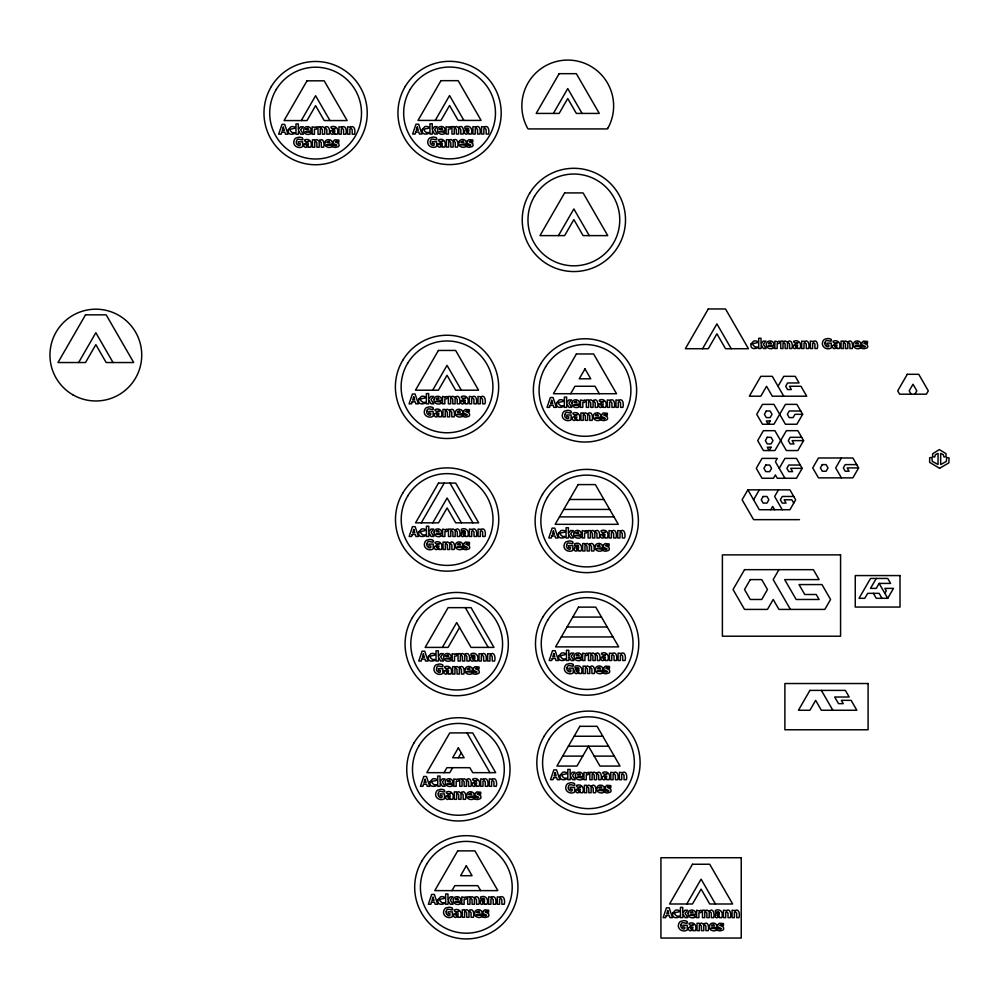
<?xml version="1.0" encoding="UTF-8"?>
<svg xmlns="http://www.w3.org/2000/svg" width="999" height="999" viewBox="0 0 999 999"><rect width="100%" height="100%" fill="white"/><g stroke="black" fill="none" stroke-linecap="round" stroke-linejoin="round"><path stroke-width="1.5" d="M78.634 362.537L95.842 332.717L113.049 362.537M301.261 120.567L315.597 95.717L329.945 120.567M435.227 120.417L449.562 95.567L463.911 120.417M553.396 113.424L567.744 88.574L582.08 113.424M432.679 390.197L447.028 365.359L461.363 390.197M558.453 235.614L573.863 208.941L589.273 235.614M421.291 522.839L444.23 483.091M432.767 522.839L447.102 498.002L461.451 522.839M570.654 393.718L574.962 386.263L595.029 386.263L599.338 393.718M442.357 647.402L456.693 622.564L471.041 647.402L493.981 647.402L471.041 607.654L448.089 607.654L425.149 647.402L448.089 647.402L459.565 627.534M444.031 772.664L446.903 767.694L469.842 767.694L472.714 772.664L495.666 772.664L472.714 732.916L449.762 732.916L426.823 772.664L449.762 772.664L452.634 767.694M458.366 757.754L461.238 752.784M702.559 348.713L716.907 323.876L731.243 348.713M451.973 890.621L454.832 885.651L477.784 885.651L480.656 890.621M778.034 386.263L783.765 376.323L795.241 376.323L799.063 382.954L787.587 382.954L785.676 386.263L787.587 389.573L791.42 389.573L789.51 386.263L800.973 386.263L806.717 396.203L772.289 396.203L766.558 386.263L760.826 396.203L749.35 396.203L760.826 376.323L772.289 376.323L783.765 396.203M747.851 489.847L759.327 509.727L789.922 509.727L795.654 499.787L789.922 489.847L747.851 489.847L742.107 499.787L753.583 519.655L799.475 519.655M802.634 414.31L796.902 424.25L785.426 424.25L773.95 404.37L762.474 404.37L756.743 414.31L762.474 424.25L773.95 424.25L785.426 404.37L796.902 404.37L802.634 414.31L794.992 414.31L793.081 417.619L789.247 417.619L787.337 414.31L789.247 411.001L800.723 411.001M753.583 499.787L759.327 489.847M779.232 468.331L784.964 458.391L796.44 458.391L802.172 468.331L796.44 478.271L777.309 478.271L775.399 474.95L773.488 478.271L762.012 478.271L756.28 468.331L762.012 458.391L777.309 458.391L775.399 461.713L784.964 478.271M803.583 440.621L797.851 450.549L786.375 450.549L774.899 430.681L763.423 430.681L757.692 440.621L763.423 450.549L774.899 450.549L786.375 430.681L797.851 430.681L803.583 440.621L792.107 440.621L794.03 443.931L790.197 443.931L788.286 440.621L790.197 437.312L801.673 437.312M778.446 489.847L774.625 496.478L782.267 509.727M770.791 509.727L772.702 506.406L774.625 509.727M841.408 457.979L835.676 467.919L841.408 477.859M778.945 569.667L773.201 579.607L790.421 609.415M858.616 467.919L852.884 477.859L818.468 477.859L812.724 467.919L818.468 457.979L852.884 457.979L858.616 467.919L847.152 467.919L849.063 471.228L845.229 471.228L843.318 467.919L845.229 464.61L856.705 464.61M914.922 394.18L916.832 390.859L913.011 384.24L909.19 390.859L911.1 394.18M686.763 903.995L701.098 879.157L715.446 903.995M876.26 578.446L870.516 588.386L876.26 588.386L879.12 583.416L890.596 583.416L887.736 578.446L870.516 578.446L859.053 598.314L864.784 598.314L867.656 593.344L879.12 593.344L881.992 598.314M884.864 593.344L886.3 590.859L884.864 588.386L893.468 588.386L887.736 598.314L876.26 598.314L873.388 593.344M939.609 468.269L929.632 462.362L929.669 457.729L931.817 457.467L932.342 461.413L938.049 464.46L938.049 453.421L935.376 454.695L934.739 456.98L932.679 456.755L932.616 453.796L939.347 449.575L946.065 453.721L946.003 456.755L944.005 456.993L943.318 454.695L940.646 453.421L940.696 464.535L946.34 461.413L946.702 457.542L949.05 457.904L948.863 462.874L939.747 468.194M800.261 465.022L788.785 465.022L786.875 468.331L788.785 471.64L792.607 471.64L790.696 468.331L802.172 468.331M793.743 496.478L782.267 496.478L780.356 499.787L782.267 503.096L786.088 503.096L784.178 499.787L791.832 499.787L793.743 503.096M569.53 499.488L603.945 499.488M563.786 509.428L609.69 509.428M559.49 516.883L613.985 516.883M572.789 617.07L601.473 617.07M567.057 627.01L607.217 627.01M561.326 636.937L612.949 636.937M574.125 736.251L602.809 736.251M568.394 746.191L608.553 746.191M562.649 756.118L582.729 756.118M594.205 756.118L614.285 756.118M879.12 583.416L887.736 598.314M821.378 690.396L832.854 710.264M449.975 483.091L472.914 522.839M465.297 607.654L488.249 647.402M466.983 732.916L489.922 772.664M714.822 915.996L715.509 913.723L719.43 912.774L718.418 911.712L715.396 912.174L715.396 910.389C720.279 908.203 723.888 912.749 721.715 917.631L719.417 917.631L719.417 916.845L716.595 917.794A2.135 2.135 0 0 1 714.859 916.046M574.075 549.338L574.762 547.077L578.683 546.116L577.659 545.054L574.65 545.529L574.65 543.743C579.52 541.558 583.129 546.091 580.956 550.986L578.671 550.986L578.671 550.199L575.836 551.136A2.135 2.135 0 0 1 574.113 549.388M574.475 671.89L575.162 669.63L579.083 668.668L578.059 667.607L575.049 668.069L575.049 666.283C579.919 664.11 583.528 668.643 581.356 673.538L579.07 673.538L579.07 672.752L576.236 673.688A2.135 2.135 0 0 1 574.512 671.94M464.323 132.405L465.01 130.145L468.931 129.183L467.907 128.122L464.897 128.596L464.897 126.811C469.767 124.625 473.389 129.158 471.203 134.053L468.918 134.053L468.918 133.267L466.096 134.203A2.135 2.135 0 0 1 464.36 132.455M460.826 534.84L461.513 532.567L465.434 531.618L464.41 530.544L461.401 531.018L461.401 529.233C466.283 527.047 469.892 531.593 467.719 536.475L465.422 536.475L465.422 535.689L462.599 536.638A2.135 2.135 0 0 1 460.864 534.89M470.417 659.402L471.103 657.13L475.024 656.181L474.013 655.119L470.991 655.581L470.991 653.796C475.874 651.623 479.483 656.156 477.31 661.038L475.012 661.038L475.012 660.264L472.19 661.201A2.135 2.135 0 0 1 470.454 659.452M480.032 902.609L480.719 900.349L484.64 899.387L483.628 898.326L480.606 898.8L480.606 897.015C485.489 894.829 489.098 899.362 486.925 904.257L484.627 904.257L484.627 903.471L481.805 904.407A2.135 2.135 0 0 1 480.069 902.659M296.466 141.508C294.805 144.331 301.198 147.952 300.249 143.656L298.339 143.656L298.339 141.821L302.635 141.821L302.635 146.653C298.239 149.338 291.958 145.454 294.205 140.222A4.508 4.508 0 0 1 295.979 137.987L299.001 137.2A7.105 7.105 0 0 1 302.597 138.074C304.108 142.932 296.79 135.914 296.466 141.508M303.634 129.683C302.635 133.816 307.792 135.502 310.814 133.791C313.299 131.044 297.09 132.605 310.951 130.931C312.312 125.974 304.158 124.925 303.634 129.683M324.85 142.695C323.838 146.828 328.996 148.514 332.03 146.803C334.515 144.056 318.306 145.617 332.155 143.956C333.529 138.986 325.362 137.937 324.85 142.695M430.432 141.359C428.771 144.181 435.164 147.802 434.215 143.506L432.305 143.506L432.305 141.671L436.6 141.671L436.6 146.503C432.205 149.188 425.924 145.305 428.171 140.072A4.508 4.508 0 0 1 429.957 137.837L432.967 137.063A7.105 7.105 0 0 1 436.563 137.924C438.074 142.782 430.756 135.764 430.432 141.359M437.599 129.533C436.6 133.666 441.758 135.352 444.78 133.641C447.265 130.894 431.056 132.455 444.917 130.782C446.278 125.824 438.124 124.775 437.599 129.533M426.96 411.138C425.312 413.973 431.693 417.594 430.756 413.299L428.846 413.299L428.846 411.451L433.141 411.451L433.141 416.296C428.746 418.968 422.452 415.097 424.712 409.852A4.508 4.508 0 0 1 426.486 407.617L429.495 406.843A7.105 7.105 0 0 1 433.104 407.717C434.615 412.575 427.297 405.544 426.96 411.138M434.028 399.313C433.017 403.446 438.174 405.132 441.208 403.421C443.693 400.674 427.485 402.235 441.333 400.574C442.707 395.604 434.54 394.555 434.028 399.313M427.048 543.781C425.399 546.615 431.78 550.237 430.831 545.941L428.933 545.941L428.933 544.105L433.216 544.105L433.216 548.938C428.821 551.623 422.54 547.739 424.787 542.494A4.508 4.508 0 0 1 426.573 540.272L429.582 539.485A7.105 7.105 0 0 1 433.179 540.359C434.69 545.217 427.372 538.186 427.048 543.781M458.816 142.545C457.804 146.678 462.962 148.364 465.996 146.653C468.481 143.906 452.272 145.467 466.121 143.806C467.495 138.836 459.328 137.787 458.816 142.545M434.115 531.955C433.104 536.088 438.261 537.774 441.283 536.063C443.781 533.329 427.56 534.89 441.421 533.216C442.782 528.246 434.627 527.197 434.115 531.955M455.357 412.325C454.345 416.458 459.503 418.144 462.525 416.433C465.022 413.698 448.801 415.259 462.662 413.586C464.036 408.628 455.869 407.58 455.357 412.325M436.638 668.343C434.99 671.178 441.371 674.8 440.422 670.504L438.524 670.504L438.524 668.668L442.819 668.668L442.819 673.501C438.411 676.186 432.13 672.302 434.378 667.057A4.508 4.508 0 0 1 436.163 664.834L439.173 664.048A7.105 7.105 0 0 1 442.769 664.922C444.293 669.78 436.963 662.762 436.638 668.343M443.706 656.518C442.694 660.651 447.852 662.349 450.874 660.626C453.371 657.891 437.15 659.452 451.011 657.779C452.385 652.822 444.218 651.773 443.706 656.518M455.432 544.967C454.433 549.1 459.59 550.799 462.612 549.075C465.097 546.341 448.888 547.902 462.749 546.228C464.11 541.271 455.944 540.222 455.432 544.967M438.311 793.606C436.663 796.44 443.044 800.062 442.107 795.766L440.197 795.766L440.197 793.918L444.493 793.918L444.493 798.763C440.097 801.435 433.803 797.564 436.051 792.319A4.508 4.508 0 0 1 437.837 790.084L440.846 789.31A7.105 7.105 0 0 1 444.455 790.184C445.966 795.042 438.636 788.011 438.311 793.606M445.379 781.78C444.368 785.913 449.525 787.599 452.547 785.888C455.044 783.141 438.836 784.702 452.684 783.041C454.058 778.071 445.891 777.022 445.379 781.78M446.253 911.563C444.605 914.385 450.986 918.019 450.037 913.723L448.139 913.723L448.139 911.875L452.435 911.875L452.435 916.707C448.027 919.392 441.745 915.509 443.993 910.276A4.508 4.508 0 0 1 445.779 908.041L448.788 907.267A7.105 7.105 0 0 1 452.385 908.128C453.908 912.986 446.578 905.968 446.253 911.563M465.022 669.542C464.023 673.676 469.18 675.361 472.202 673.638C474.687 670.903 458.479 672.464 472.34 670.791C473.701 665.834 465.546 664.785 465.022 669.542M453.321 899.737C452.31 903.87 457.467 905.556 460.489 903.845C462.987 901.098 446.765 902.659 460.626 900.998C462 896.028 453.833 894.979 453.321 899.737M466.708 794.792C465.696 798.925 470.854 800.611 473.876 798.9C476.373 796.166 460.152 797.726 474.013 796.053C475.387 791.096 467.22 790.047 466.708 794.792M474.637 912.749C473.638 916.882 478.796 918.568 481.818 916.857C484.303 914.11 468.094 915.671 481.955 914.01C483.316 909.04 475.162 907.991 474.637 912.749M564.934 414.66C563.286 417.495 569.667 421.116 568.731 416.82L566.82 416.82L566.82 414.972L571.116 414.972L571.116 419.805C566.72 422.49 560.427 418.606 562.674 413.374A4.508 4.508 0 0 1 564.46 411.138L567.469 410.364A7.105 7.105 0 0 1 571.078 411.238C572.589 416.096 565.259 409.066 564.934 414.66M572.002 402.834C570.991 406.968 576.148 408.653 579.17 406.943C581.668 404.195 565.459 405.756 579.308 404.096C580.681 399.125 572.514 398.077 572.002 402.834M566.683 545.267C565.022 548.101 571.416 551.723 570.466 547.427L568.568 547.427L568.568 545.591L572.852 545.591L572.852 550.424C568.456 553.109 562.175 549.225 564.423 543.98A4.508 4.508 0 0 1 566.208 541.758L569.218 540.971A7.105 7.105 0 0 1 572.814 541.845C574.325 546.703 567.007 539.685 566.683 545.267M573.751 533.454C572.739 537.587 577.897 539.273 580.918 537.549C583.416 534.815 567.195 536.376 581.056 534.702C582.417 529.745 574.263 528.696 573.751 533.454M567.082 667.819C565.422 670.654 571.815 674.275 570.866 669.979L568.968 669.979L568.968 668.144L573.251 668.144L573.251 672.976C568.856 675.661 562.574 671.778 564.822 666.533A4.508 4.508 0 0 1 566.608 664.31L569.617 663.523A7.105 7.105 0 0 1 573.214 664.397C574.725 669.255 567.407 662.225 567.082 667.819M574.138 655.993C573.139 660.127 578.296 661.813 581.318 660.102C583.803 657.367 567.594 658.928 581.455 657.255C582.817 652.297 574.662 651.248 574.138 655.993M593.331 415.846C592.32 419.98 597.477 421.665 600.499 419.955C602.996 417.22 586.775 418.781 600.636 417.107C602.01 412.15 593.843 411.101 593.331 415.846M568.419 787C566.758 789.834 573.151 793.456 572.202 789.16L570.292 789.16L570.292 787.324L574.587 787.324L574.587 792.157C570.192 794.842 563.911 790.958 566.158 785.714A4.508 4.508 0 0 1 567.932 783.491L570.953 782.704A7.105 7.105 0 0 1 574.55 783.578C576.061 788.436 568.743 781.405 568.419 787M575.474 775.174C574.475 779.307 579.62 780.993 582.654 779.282C585.139 776.548 568.931 778.109 582.779 776.435C584.153 771.478 575.986 770.429 575.474 775.174M595.067 546.465C594.068 550.599 599.225 552.285 602.247 550.574C604.732 547.827 588.523 549.388 602.372 547.714C603.746 542.757 595.579 541.708 595.067 546.465M595.466 669.018C594.467 673.151 599.612 674.837 602.647 673.114C605.132 670.379 588.923 671.94 602.772 670.267C604.145 665.309 595.978 664.26 595.466 669.018M596.803 788.199C595.791 792.319 600.948 794.018 603.983 792.294C606.468 789.56 590.259 791.121 604.108 789.447C605.481 784.49 597.315 783.441 596.803 788.199M681.043 924.937C679.395 927.771 685.776 931.393 684.827 927.097L682.929 927.097L682.929 925.261L687.225 925.261L687.225 930.094C682.816 932.779 676.535 928.895 678.783 923.65A4.508 4.508 0 0 1 680.569 921.428L683.578 920.641A7.105 7.105 0 0 1 687.175 921.515C688.698 926.373 681.368 919.342 681.043 924.937M688.111 913.111C687.1 917.244 692.257 918.93 695.279 917.219C697.777 914.485 681.555 916.046 695.416 914.372C696.79 909.415 688.623 908.366 688.111 913.111M709.44 926.135C708.428 930.256 713.586 931.955 716.608 930.231C719.105 927.497 702.884 929.058 716.745 927.384C718.106 922.427 709.952 921.378 709.44 926.135M766.37 343.993C765.359 348.127 770.516 349.825 773.538 348.102C776.036 345.367 759.814 346.928 773.676 345.254C775.037 340.297 766.882 339.248 766.37 343.993M825.087 342.807C823.426 345.642 829.819 349.263 828.87 344.967L826.96 344.967L826.96 343.132L831.255 343.132L831.255 347.964C826.86 350.637 820.579 346.765 822.826 341.521A4.508 4.508 0 0 1 824.6 339.298L827.622 338.511A7.105 7.105 0 0 1 831.218 339.385C832.729 344.243 825.411 337.212 825.087 342.807M853.471 343.993C852.459 348.127 857.617 349.825 860.651 348.102C863.136 345.367 846.927 346.928 860.776 345.254C862.149 340.297 853.983 339.248 853.471 343.993M288.399 129.545C286.313 138.424 300.949 131.793 292.57 132.742C285.102 127.397 296.815 129.833 294.88 127.185L293.656 126.736A5.495 5.495 0 0 0 290.859 126.811L288.399 129.545M422.365 129.395C420.279 138.274 434.915 131.643 426.536 132.592C419.068 127.248 430.781 129.683 428.846 127.035L427.622 126.586A5.495 5.495 0 0 0 424.825 126.661L422.365 129.395M418.793 399.175C416.695 408.054 431.343 401.436 422.964 402.372C415.497 397.028 427.21 399.475 425.274 396.815L424.038 396.366A5.495 5.495 0 0 0 421.253 396.441L418.793 399.175M418.868 531.818C416.783 540.696 431.431 534.078 423.052 535.014C415.572 529.67 427.285 532.117 425.349 529.458L424.125 529.008A5.495 5.495 0 0 0 421.341 529.095L418.868 531.818M428.459 656.393C426.373 665.272 441.021 658.641 432.642 659.577C425.162 654.233 436.875 656.68 434.94 654.033L433.716 653.571A5.495 5.495 0 0 0 430.931 653.658L428.459 656.393M430.132 781.643C428.047 790.521 442.694 783.903 434.315 784.839C426.835 779.495 438.549 781.942 436.625 779.282L435.389 778.833A5.495 5.495 0 0 0 432.604 778.908L430.132 781.643M438.074 899.6C435.989 908.478 450.636 901.847 442.257 902.796C434.777 897.452 446.491 899.887 444.555 897.239L443.331 896.79A5.495 5.495 0 0 0 440.547 896.865L438.074 899.6M556.768 402.697C554.67 411.576 569.318 404.957 560.938 405.894C553.458 400.549 565.172 402.997 563.249 400.337L562.012 399.887A5.495 5.495 0 0 0 559.228 399.962L556.768 402.697M558.503 533.316C556.418 542.195 571.053 535.564 562.687 536.5C555.207 531.156 566.92 533.603 564.984 530.956L563.761 530.506A5.495 5.495 0 0 0 560.963 530.581L558.503 533.316M558.903 655.868C556.818 664.735 571.453 658.116 563.074 659.053C555.606 653.708 567.32 656.156 565.384 653.508L564.16 653.046A5.495 5.495 0 0 0 561.363 653.134L558.903 655.868M560.239 775.049C558.154 783.915 572.789 777.297 564.41 778.233C556.942 772.889 568.656 775.336 566.72 772.677L565.484 772.227A5.495 5.495 0 0 0 562.699 772.314L560.239 775.049M672.864 912.986C670.779 921.852 685.426 915.234 677.047 916.17C669.567 910.826 681.281 913.273 679.357 910.613L678.121 910.164A5.495 5.495 0 0 0 675.336 910.251L672.864 912.986M751.123 343.868C749.038 352.747 763.673 346.116 755.306 347.053C747.826 341.708 759.54 344.156 757.604 341.508L756.38 341.046A5.495 5.495 0 0 0 753.596 341.134L751.123 343.868M303.896 144.343L303.846 145.567A2.198 2.198 0 0 0 304.458 146.753A2.135 2.135 0 0 0 305.619 147.377L308.441 146.428L308.441 147.215L310.739 147.215C312.912 142.32 309.303 137.787 304.433 139.972C304.433 144.43 314.91 137.887 303.896 144.343M330.394 131.331L330.357 132.555A2.198 2.198 0 0 0 330.956 133.741A2.135 2.135 0 0 0 332.118 134.353L334.952 133.416L334.952 134.203L337.237 134.203C339.41 129.308 335.801 124.775 330.931 126.96C330.931 131.418 341.421 124.863 330.394 131.331M437.862 144.193L437.812 145.417A2.135 2.135 0 0 0 439.585 147.228L442.407 146.279L442.407 147.065L444.705 147.065C446.878 142.17 443.269 137.637 438.399 139.823C438.399 144.281 448.876 137.737 437.862 144.193M434.39 413.986L434.353 415.209A2.135 2.135 0 0 0 436.126 417.008L438.948 416.071L438.948 416.845L441.246 416.845C443.419 411.963 439.81 407.417 434.94 409.602C434.94 414.061 445.417 407.517 434.39 413.986M434.478 546.628L434.44 547.852A2.135 2.135 0 0 0 436.201 549.65L439.036 548.713L439.036 549.5L441.321 549.5C443.506 544.605 439.885 540.072 435.015 542.245C435.015 546.703 445.504 540.159 434.478 546.628M460.789 400.961L460.739 402.197A2.135 2.135 0 0 0 462.512 403.996L465.334 403.047L465.334 403.833L467.632 403.833C469.805 398.951 466.196 394.405 461.326 396.591C461.326 401.049 471.803 394.505 460.789 400.961M444.068 671.191L444.031 672.414A2.198 2.198 0 0 0 444.642 673.601A2.135 2.135 0 0 0 445.804 674.213L448.626 673.276L448.626 674.063L450.924 674.063C453.096 669.168 449.488 664.635 444.605 666.808C444.605 671.278 455.094 664.722 444.068 671.191M445.741 796.453L445.704 797.677A2.198 2.198 0 0 0 446.316 798.85A2.135 2.135 0 0 0 447.477 799.475L450.299 798.538L450.299 799.312L452.597 799.312C454.77 794.43 451.161 789.884 446.278 792.07C446.278 796.528 456.768 789.984 445.741 796.453M453.683 914.397L453.646 915.633A2.135 2.135 0 0 0 455.419 917.432L458.241 916.483L458.241 917.269L460.527 917.269C462.712 912.374 459.09 907.841 454.22 910.027C454.22 914.485 464.71 907.941 453.683 914.397M472.127 783.428L472.09 784.665A2.198 2.198 0 0 0 472.702 785.838A2.135 2.135 0 0 0 473.863 786.463L476.685 785.514L476.685 786.3L478.983 786.3C481.156 781.418 477.547 776.872 472.677 779.058C472.677 783.516 483.154 776.972 472.127 783.428M572.365 417.507L572.327 418.731A2.135 2.135 0 0 0 574.1 420.529L576.923 419.592L576.923 420.367L579.22 420.367C581.393 415.484 577.784 410.939 572.902 413.124C572.902 417.582 583.391 411.039 572.365 417.507M598.751 404.483L598.713 405.706A2.135 2.135 0 0 0 600.486 407.517L603.309 406.568L603.309 407.355L605.606 407.355C607.779 402.46 604.17 397.927 599.3 400.112C599.3 404.57 609.777 398.027 598.751 404.483M600.499 535.102L600.461 536.326A2.135 2.135 0 0 0 602.235 538.124L605.057 537.187L605.057 537.974L607.355 537.974C609.527 533.079 605.906 528.546 601.036 530.719C601.036 535.189 611.525 528.633 600.499 535.102M575.849 789.847L575.799 791.071A2.135 2.135 0 0 0 577.572 792.869L580.394 791.932L580.394 792.719L582.692 792.719C584.865 787.824 581.256 783.291 576.386 785.464C576.386 789.934 586.863 783.378 575.849 789.847M600.899 657.654L600.861 658.878A2.198 2.198 0 0 0 601.46 660.052A2.135 2.135 0 0 0 602.622 660.676L605.456 659.74L605.456 660.514L607.742 660.514C609.914 655.631 606.306 651.086 601.435 653.271C601.435 657.729 611.925 651.186 600.899 657.654M602.235 776.835L602.185 778.059A2.135 2.135 0 0 0 603.958 779.857L606.78 778.908L606.78 779.695L609.078 779.695C611.251 774.812 607.642 770.266 602.772 772.452C602.772 776.91 613.261 770.366 602.235 776.835M688.473 927.784L688.436 929.008A2.198 2.198 0 0 0 689.048 930.194A2.135 2.135 0 0 0 690.209 930.806L693.031 929.869L693.031 930.656L695.329 930.656C697.502 925.761 693.893 921.228 689.01 923.401C689.01 927.871 699.5 921.315 688.473 927.784M793.119 345.654L793.081 346.878A2.198 2.198 0 0 0 793.693 348.064A2.135 2.135 0 0 0 794.854 348.676L797.677 347.739L797.677 348.514L799.974 348.514C802.147 343.631 798.538 339.086 793.656 341.271C793.656 345.729 804.145 339.185 793.119 345.654M832.517 345.654L832.467 346.878A2.198 2.198 0 0 0 833.079 348.064A2.135 2.135 0 0 0 834.24 348.676L837.062 347.739L837.062 348.514L839.36 348.514C841.533 343.631 837.924 339.086 833.054 341.271C833.054 345.729 843.531 339.185 832.517 345.654M332.942 141.571L333.316 143.444L336.85 145.205L335.614 145.842L332.854 144.88L332.854 146.828A6.506 6.506 0 0 0 335.602 147.415L338.261 146.691A2.235 2.235 0 0 0 339.136 145.404L338.786 143.581L335.227 141.821L336.426 141.184L338.873 142.008L338.873 140.135L334.865 139.81L332.942 141.571M466.908 141.421L467.282 143.294L470.816 145.055L469.58 145.692L466.82 144.73L466.82 146.678A6.506 6.506 0 0 0 469.567 147.265L472.227 146.541A2.235 2.235 0 0 0 473.101 145.255L472.752 143.431L469.193 141.671L470.392 141.034L472.839 141.858L472.839 139.985L468.831 139.66L466.908 141.421M463.449 411.201L463.823 413.087L467.345 414.835L466.121 415.472L463.349 414.51L463.349 416.458A6.506 6.506 0 0 0 466.108 417.058L468.756 416.321A2.235 2.235 0 0 0 469.642 415.047L469.28 413.211L465.734 411.451L466.933 410.826L469.368 411.638L469.368 409.765L465.372 409.44L463.449 411.201M463.524 543.856L463.911 545.729L467.432 547.477L466.196 548.114L463.436 547.152L463.436 549.1A6.506 6.506 0 0 0 466.183 549.7L468.843 548.963A2.235 2.235 0 0 0 469.717 547.689L469.368 545.854L465.821 544.093L467.008 543.468L469.455 544.28L469.455 542.407L465.459 542.082L463.524 543.856M473.114 668.418L473.501 670.292L477.023 672.052L475.786 672.677L473.026 671.715L473.026 673.676A6.506 6.506 0 0 0 475.774 674.263L478.434 673.526A2.235 2.235 0 0 0 479.308 672.252L478.958 670.416L475.412 668.656L476.598 668.031L479.045 668.855L479.045 666.982L475.049 666.645L473.114 668.418M474.787 793.668L475.174 795.554L478.696 797.302L477.46 797.939L474.7 796.977L474.7 798.925A6.506 6.506 0 0 0 477.447 799.525L480.107 798.788A2.235 2.235 0 0 0 480.981 797.514L480.631 795.679L477.085 793.918L478.271 793.293L480.719 794.105L480.719 792.232L476.723 791.907L474.787 793.668M482.729 911.625L483.116 913.498L486.638 915.259L485.402 915.896L482.642 914.934L482.642 916.882A6.506 6.506 0 0 0 485.389 917.482L488.049 916.745A2.235 2.235 0 0 0 488.923 915.471L488.573 913.635L485.027 911.875L486.213 911.238L488.661 912.062L488.661 910.189L484.665 909.864L482.729 911.625M601.41 414.722L601.798 416.608L605.319 418.356L604.095 418.993L601.323 418.032L601.323 419.98A6.506 6.506 0 0 0 604.07 420.579L606.73 419.842A2.235 2.235 0 0 0 607.604 418.569L607.255 416.733L603.708 414.972L604.894 414.348L607.342 415.159L607.342 413.286L603.346 412.962L601.41 414.722M603.159 545.342L603.546 547.215L607.067 548.975L605.831 549.612L603.071 548.638L603.071 550.599A6.506 6.506 0 0 0 605.819 551.186L608.478 550.461A2.235 2.235 0 0 0 609.353 549.175L609.003 547.352L605.456 545.579L606.643 544.954L609.09 545.779L609.09 543.906L605.094 543.568L603.159 545.342M603.558 667.894L603.945 669.767L607.467 671.528L606.231 672.152L603.471 671.191L603.471 673.139A6.506 6.506 0 0 0 606.218 673.738L608.878 673.001A2.235 2.235 0 0 0 609.752 671.728L609.402 669.892L605.844 668.131L607.042 667.507L609.49 668.319L609.49 666.458L605.494 666.121L603.558 667.894M604.894 787.075L605.269 788.948L608.803 790.709L607.567 791.333L604.807 790.371L604.807 792.319A6.506 6.506 0 0 0 607.554 792.919L610.214 792.182A2.235 2.235 0 0 0 611.088 790.908L610.739 789.073L607.18 787.312L608.379 786.688L610.826 787.499L610.826 785.626L606.818 785.301L604.894 787.075M717.519 925.012L717.906 926.885L721.428 928.633L720.192 929.27L717.432 928.308L717.432 930.256A6.506 6.506 0 0 0 720.179 930.856L722.839 930.119A2.235 2.235 0 0 0 723.713 928.845L723.363 927.01L719.817 925.249L721.003 924.624L723.451 925.436L723.451 923.563L719.455 923.238L717.519 925.012M861.563 342.882L861.937 344.755L865.471 346.503L864.235 347.14L861.475 346.178L861.475 348.127A6.506 6.506 0 0 0 864.222 348.726L866.882 347.989A2.235 2.235 0 0 0 867.756 346.715L867.407 344.88L863.848 343.119L865.047 342.495L867.494 343.306L867.494 341.433L863.486 341.109L861.563 342.882M306.181 144.58L306.418 145.617L307.867 145.667L308.441 143.744L306.181 144.58M332.692 131.568L332.929 132.605L334.378 132.655L334.952 130.732L332.692 131.568M440.147 144.43L440.397 145.467L441.833 145.529L442.407 143.594L440.147 144.43M466.658 131.418L466.895 132.455L468.344 132.505L468.918 130.582L466.658 131.418M436.688 414.21L436.925 415.247L438.374 415.309L438.948 413.374L436.688 414.21M436.775 546.853L437.013 547.889L438.461 547.952L439.036 546.016L436.775 546.853M463.074 401.198L463.311 402.235L464.76 402.297L465.334 400.362L463.074 401.198M463.161 533.841L463.399 534.877L464.847 534.94L465.422 533.004L463.161 533.841M446.366 671.428L446.603 672.464L448.052 672.514L448.626 670.579L446.366 671.428M448.039 796.678L448.276 797.714L449.725 797.776L450.299 795.841L448.039 796.678M472.752 658.403L472.989 659.44L474.438 659.502L475.012 657.567L472.752 658.403M455.981 914.634L456.218 915.671L457.667 915.733L458.241 913.798L455.981 914.634M474.425 783.666L474.662 784.702L476.111 784.764L476.685 782.829L474.425 783.666M482.367 901.622L482.604 902.659L484.053 902.709L484.627 900.786L482.367 901.622M574.662 417.732L574.9 418.768L576.348 418.831L576.923 416.895L574.662 417.732M576.411 548.351L576.648 549.388L578.096 549.438L578.671 547.514L576.411 548.351M601.048 404.72L601.286 405.756L602.734 405.819L603.309 403.883L601.048 404.72M576.81 670.903L577.047 671.94L578.496 671.99L579.07 670.054L576.81 670.903M602.797 535.339L603.034 536.376L604.482 536.426L605.057 534.49L602.797 535.339M578.134 790.084L578.371 791.121L579.82 791.171L580.394 789.235L578.134 790.084M603.196 657.879L603.433 658.915L604.882 658.978L605.456 657.042L603.196 657.879M604.532 777.06L604.77 778.096L606.218 778.159L606.78 776.223L604.532 777.06M690.771 928.021L691.008 929.045L692.457 929.107L693.031 927.172L690.771 928.021M717.157 914.997L717.394 916.033L718.843 916.095L719.417 914.16L717.157 914.997M795.416 345.879L795.654 346.915L797.102 346.978L797.677 345.042L795.416 345.879M834.802 345.879L835.039 346.915L836.488 346.978L837.062 345.042L834.802 345.879M306.006 128.921L305.881 129.545L308.666 129.545L307.929 128.147L306.006 128.921M327.222 141.945L327.098 142.557L329.882 142.557L329.133 141.159L327.222 141.945M439.972 128.771L439.847 129.395L442.632 129.395L441.895 127.997L439.972 128.771M461.188 141.796L461.063 142.407L463.848 142.407L463.099 141.009L461.188 141.796M436.401 398.564L436.276 399.175L439.061 399.175L438.311 397.777L436.401 398.564M457.717 411.576L457.592 412.2L460.389 412.2L459.64 410.789L457.717 411.576M436.476 531.206L436.351 531.818L439.148 531.818L438.399 530.419L436.476 531.206M457.804 544.218L457.679 544.842L460.464 544.842L459.727 543.431L457.804 544.218M446.066 655.769L445.941 656.393L448.738 656.393L447.989 654.982L446.066 655.769M467.395 668.781L467.27 669.405L470.054 669.405L469.318 668.006L467.395 668.781M447.739 781.031L447.614 781.643L450.412 781.643L449.662 780.244L447.739 781.031M469.068 794.043L468.943 794.667L471.74 794.667L470.991 793.256L469.068 794.043M455.681 898.975L455.556 899.6L458.354 899.6L457.604 898.201L455.681 898.975M574.363 402.085L574.238 402.697L577.035 402.697L576.286 401.298L574.363 402.085M477.01 912L476.885 912.611L479.67 912.611L478.933 911.213L477.01 912M595.691 415.097L595.566 415.721L598.364 415.721L597.614 414.31L595.691 415.097M576.111 532.692L575.986 533.316L578.771 533.316L578.034 531.918L576.111 532.692M597.439 545.704L597.315 546.328L600.099 546.328L599.363 544.93L597.439 545.704M576.51 655.244L576.386 655.868L579.17 655.868L578.433 654.457L576.51 655.244M597.839 668.256L597.714 668.88L600.499 668.88L599.762 667.482L597.839 668.256M577.847 774.425L577.722 775.049L580.506 775.049L579.77 773.638L577.847 774.425M599.175 787.437L599.05 788.061L601.835 788.061L601.086 786.663L599.175 787.437M768.731 343.244L768.606 343.868L771.403 343.868L770.654 342.457L768.731 343.244M690.471 912.362L690.346 912.986L693.144 912.986L692.394 911.575L690.471 912.362M711.8 925.374L711.675 925.998L714.472 925.998L713.723 924.599L711.8 925.374M855.843 343.244L855.718 343.868L858.503 343.868L857.754 342.457L855.843 343.244M281.78 132.193L281.156 134.203L278.684 134.203L282.005 124.388L284.69 124.388L288.012 134.203L285.477 134.203L284.865 132.193L281.78 132.193M415.746 132.043L415.122 134.053L412.649 134.053L415.971 124.238L418.656 124.238L421.978 134.053L419.443 134.053L418.831 132.043L415.746 132.043M412.162 401.835L411.551 403.833L409.078 403.833L412.4 394.018L415.084 394.018L418.406 403.833L415.859 403.833L415.247 401.835L412.162 401.835M412.25 534.477L411.638 536.475L409.165 536.475L412.475 526.66L415.172 526.66L418.481 536.475L415.946 536.475L415.334 534.477L412.25 534.477M421.84 659.04L421.228 661.038L418.756 661.038L422.065 651.223L424.762 651.223L428.072 661.038L425.537 661.038L424.925 659.04L421.84 659.04M423.514 784.302L422.902 786.3L420.429 786.3L423.738 776.485L426.436 776.485L429.745 786.3L427.21 786.3L426.598 784.302L423.514 784.302M550.137 405.357L549.525 407.355L547.052 407.355L550.362 397.54L553.059 397.54L556.368 407.355L553.833 407.355L553.221 405.357L550.137 405.357M431.456 902.247L430.844 904.257L428.371 904.257L431.68 894.442L434.378 894.442L437.687 904.257L435.152 904.257L434.54 902.247L431.456 902.247M551.885 535.963L551.261 537.974L548.788 537.974L552.11 528.146L554.807 528.146L558.116 537.974L555.581 537.974L554.969 535.963L551.885 535.963M552.285 658.516L551.66 660.514L549.188 660.514L552.509 650.699L555.194 650.699L558.516 660.514L555.981 660.514L555.369 658.516L552.285 658.516M553.608 777.697L552.996 779.695L550.524 779.695L553.846 769.879L556.53 769.879L559.852 779.695L557.317 779.695L556.693 777.697L553.608 777.697M666.246 915.633L665.634 917.631L663.161 917.631L666.47 907.816L669.168 907.816L672.477 917.631L669.942 917.631L669.33 915.633L666.246 915.633M283.316 127.173L282.317 130.419L284.315 130.419L283.316 127.173M417.282 127.023L416.283 130.27L418.281 130.27L417.282 127.023M413.711 396.815L412.699 400.05L414.71 400.05L413.711 396.815M413.786 529.458L412.787 532.692L414.785 532.692L413.786 529.458M423.376 654.02L422.377 657.255L424.388 657.255L423.376 654.02M425.05 779.282L424.051 782.517L426.061 782.517L425.05 779.282M551.685 400.337L550.674 403.571L552.684 403.571L551.685 400.337M432.992 897.239L431.993 900.474L434.003 900.474L432.992 897.239M553.421 530.944L552.422 534.19L554.42 534.19L553.421 530.944M553.821 653.496L552.822 656.73L554.82 656.73L553.821 653.496M555.157 772.677L554.158 775.911L556.156 775.911L555.157 772.677M667.782 910.613L666.783 913.848L668.793 913.848L667.782 910.613M271.316 86.563L270.067 88.774A51.636 51.636 0 0 0 315.597 164.735A51.636 51.636 0 0 0 361.139 88.774L359.89 86.563A51.636 51.636 0 0 0 271.316 86.563M276.236 89.51L275.125 91.471A45.892 45.892 0 0 0 315.597 159.003A45.892 45.892 0 0 0 356.081 91.471L354.97 89.51A45.892 45.892 0 0 0 276.236 89.51M405.282 86.413L404.033 88.624A51.636 51.636 0 0 0 449.562 164.585A51.636 51.636 0 0 0 495.104 88.624L493.856 86.413A51.636 51.636 0 0 0 405.282 86.413M410.202 89.361L409.091 91.321A45.892 45.892 0 0 0 449.562 158.853A45.892 45.892 0 0 0 490.047 91.321L488.936 89.361A45.892 45.892 0 0 0 410.202 89.361M402.734 360.327L401.486 362.537A51.636 51.636 0 0 0 447.028 438.511A51.636 51.636 0 0 0 492.557 362.537L491.308 360.327A51.636 51.636 0 0 0 402.734 360.327M407.654 363.274L406.543 365.234A45.892 45.892 0 0 0 447.028 432.767A45.892 45.892 0 0 0 487.5 365.234L486.388 363.274A45.892 45.892 0 0 0 407.654 363.274M529.582 193.381L528.334 195.579A51.636 51.636 0 0 0 573.863 271.553A51.636 51.636 0 0 0 619.405 195.579L618.156 193.381A51.636 51.636 0 0 0 529.582 193.381M534.502 196.328L533.391 198.289A45.892 45.892 0 0 0 573.863 265.821A45.892 45.892 0 0 0 614.335 198.289L613.224 196.328A45.892 45.892 0 0 0 534.502 196.328M608.216 127.597L607.479 128.921L528.009 128.921L527.272 127.597A45.892 45.892 0 0 1 567.744 60.077A45.892 45.892 0 0 1 608.216 127.597M402.822 492.969L401.573 495.179A51.636 51.636 0 0 0 447.102 571.153A51.636 51.636 0 0 0 492.644 495.179L491.396 492.969A51.636 51.636 0 0 0 402.822 492.969M407.742 495.929L406.63 497.877A45.892 45.892 0 0 0 447.102 565.409A45.892 45.892 0 0 0 487.574 497.877L486.463 495.929A45.892 45.892 0 0 0 407.742 495.929M540.709 363.848L539.46 366.059A51.636 51.636 0 0 0 584.989 442.033A51.636 51.636 0 0 0 630.531 366.059L629.283 363.848A51.636 51.636 0 0 0 540.709 363.848M545.629 366.795L544.517 368.756A45.892 45.892 0 0 0 584.989 436.288A45.892 45.892 0 0 0 625.474 368.756L624.363 366.795A45.892 45.892 0 0 0 545.629 366.795M412.412 617.532L411.163 619.742A51.636 51.636 0 0 0 456.693 695.716A51.636 51.636 0 0 0 502.235 619.742L500.986 617.532A51.636 51.636 0 0 0 412.412 617.532M417.332 620.491L416.221 622.452A45.892 45.892 0 0 0 456.693 689.972A45.892 45.892 0 0 0 497.165 622.452L496.066 620.491A45.892 45.892 0 0 0 417.332 620.491M542.457 494.468L541.208 496.665A51.636 51.636 0 0 0 586.738 572.639A51.636 51.636 0 0 0 632.28 496.665L631.031 494.468A51.636 51.636 0 0 0 542.457 494.468M547.377 497.415L546.266 499.375A45.892 45.892 0 0 0 586.738 566.895A45.892 45.892 0 0 0 627.21 499.375L626.098 497.415A45.892 45.892 0 0 0 547.377 497.415M414.086 742.794L412.837 745.004A51.636 51.636 0 0 0 458.366 820.978A51.636 51.636 0 0 0 503.908 745.004L502.659 742.794A51.636 51.636 0 0 0 414.086 742.794M419.006 745.741L417.894 747.702A45.892 45.892 0 0 0 458.366 815.234A45.892 45.892 0 0 0 498.851 747.702L497.739 745.741A45.892 45.892 0 0 0 419.006 745.741M542.857 617.007L541.595 619.218A51.636 51.636 0 0 0 587.137 695.192A51.636 51.636 0 0 0 632.667 619.218L631.418 617.007A51.636 51.636 0 0 0 542.857 617.007M547.777 619.967L546.665 621.927A45.892 45.892 0 0 0 587.137 689.447A45.892 45.892 0 0 0 627.609 621.927L626.498 619.967A45.892 45.892 0 0 0 547.777 619.967M422.028 860.751L420.779 862.949A51.636 51.636 0 0 0 466.308 938.923A51.636 51.636 0 0 0 511.85 862.949L510.601 860.751A51.636 51.636 0 0 0 422.028 860.751M426.948 863.698L425.836 865.658A45.892 45.892 0 0 0 466.308 933.191A45.892 45.892 0 0 0 506.78 865.658L505.681 863.698A45.892 45.892 0 0 0 426.948 863.698M544.18 736.188L542.932 738.398A51.636 51.636 0 0 0 588.473 814.372A51.636 51.636 0 0 0 634.003 738.398L632.754 736.188A51.636 51.636 0 0 0 544.18 736.188M549.1 739.148L548.001 741.108A45.892 45.892 0 0 0 588.473 808.628A45.892 45.892 0 0 0 628.945 741.108L627.834 739.148A45.892 45.892 0 0 0 549.1 739.148M85.514 314.835L57.979 362.537L85.514 362.537L95.842 344.643L106.169 362.537L133.704 362.537L106.169 314.835L85.514 314.835M306.993 80.819L284.053 120.567L306.993 120.567L315.597 105.657L324.2 120.567L347.153 120.567L324.2 80.819L306.993 80.819M440.959 80.669L418.019 120.417L440.959 120.417L449.562 105.507L458.166 120.417L481.118 120.417L458.166 80.669L440.959 80.669M559.14 73.676L536.188 113.424L559.14 113.424L567.744 98.514L576.348 113.424L599.3 113.424L576.348 73.676L559.14 73.676M438.411 350.449L415.472 390.197L438.411 390.197L447.028 375.287L455.631 390.197L478.571 390.197L455.631 350.449L438.411 350.449M564.622 192.919L539.972 235.614L564.622 235.614L573.863 219.605L583.104 235.614L607.754 235.614L583.104 192.919L564.622 192.919M438.499 483.091L415.547 522.839L438.499 522.839L447.102 507.929L455.706 522.839L478.658 522.839L455.706 483.091L438.499 483.091M576.386 353.971L553.446 393.718L616.545 393.718L593.606 353.971L576.386 353.971M584.989 368.881L579.258 378.808L590.734 378.808L584.989 368.881M578.134 484.59L555.182 524.325L618.294 524.325L595.342 484.59L578.134 484.59M708.291 308.966L685.351 348.713L708.291 348.713L716.907 333.803L725.511 348.713L748.451 348.713L725.511 308.966L708.291 308.966M458.366 747.826L452.634 757.754L464.11 757.754L458.366 747.826M578.533 607.13L555.581 646.877L618.693 646.877L595.741 607.13L578.533 607.13M457.704 850.873L434.765 890.621L497.864 890.621L474.912 850.873L457.704 850.873M466.308 865.771L460.576 875.711L472.052 875.711L466.308 865.771M579.87 726.31L556.918 766.058L576.997 766.058L588.473 746.191L599.949 766.058L620.017 766.058L597.077 726.31L579.87 726.31M766.308 411.001L764.397 414.31L766.308 417.619L770.129 417.619L772.04 414.31L770.129 411.001L766.308 411.001M770.129 420.941L768.219 424.25L766.308 420.941L770.129 420.941M767.257 437.312L765.346 440.621L767.257 443.931L771.078 443.931L772.989 440.621L771.078 437.312L767.257 437.312M771.078 447.24L769.168 450.549L767.257 447.24L771.078 447.24M765.846 465.022L763.923 468.331L765.846 471.64L769.667 471.64L771.578 468.331L769.667 465.022L765.846 465.022M763.149 496.478L761.238 499.787L763.149 503.096L766.97 503.096L768.88 499.787L766.97 496.478L763.149 496.478M744.517 569.667L733.054 589.535L744.517 609.415L767.469 609.415L773.201 599.475L778.945 609.415L824.837 609.415L830.569 599.475L821.965 584.577L799.025 584.577L804.757 594.505L816.233 594.505L819.105 599.475L796.153 599.475L784.677 579.607L819.105 579.607L813.361 569.667L744.517 569.667M750.261 579.607L744.517 589.535L750.261 599.475L761.738 599.475L767.469 589.535L761.738 579.607L750.261 579.607M822.289 464.61L820.379 467.919L822.289 471.228L826.111 471.228L828.021 467.919L826.111 464.61L822.289 464.61M907.279 374.3L897.714 390.859L899.624 394.18L926.398 394.18L928.308 390.859L918.743 374.3L907.279 374.3M692.494 864.247L669.555 903.995L692.494 903.995L701.098 889.085L709.702 903.995L732.654 903.995L709.702 864.247L692.494 864.247M809.914 690.396L798.438 710.264L809.914 710.264L815.646 700.336L821.378 710.264L856.842 710.264L851.098 700.336L841.345 700.336L843.256 703.646L838.523 703.646L834.689 697.015L849.187 697.015L845.366 690.396L809.914 690.396M298.639 130.981L298.289 134.203L295.979 134.203L295.979 123.938L298.289 123.938L298.289 129.695L300.474 126.798L303.197 126.798L300.612 129.982L303.384 134.203L300.649 134.203L298.639 130.981M432.604 130.832L432.255 134.053L429.945 134.053L429.945 123.789L432.255 123.789L432.255 129.545L434.44 126.648L437.162 126.648L434.577 129.833L437.35 134.053L434.615 134.053L432.604 130.832M429.033 400.611L428.671 403.833L426.361 403.833L426.361 393.581L428.671 393.581L428.671 399.325L430.869 396.428L433.591 396.428L430.994 399.625L433.778 403.833L431.031 403.833L429.033 400.611M429.108 533.254L428.758 536.475L426.448 536.475L426.448 526.223L428.758 526.223L428.758 531.967L430.944 529.07L433.666 529.07L431.081 532.267L433.866 536.475L431.118 536.475L429.108 533.254M567.007 404.133L566.645 407.355L564.335 407.355L564.335 397.09L566.645 397.09L566.645 402.847L568.831 399.95L571.565 399.95L568.968 403.146L571.753 407.355L569.005 407.355L567.007 404.133M438.698 657.817L438.349 661.038L436.039 661.038L436.039 650.786L438.349 650.786L438.349 656.53L440.534 653.633L443.256 653.633L440.671 656.83L443.456 661.038L440.709 661.038L438.698 657.817M568.743 534.74L568.394 537.974L566.083 537.974L566.083 527.709L568.394 527.709L568.394 533.454L570.579 530.569L573.301 530.569L570.716 533.753L573.501 537.974L570.754 537.974L568.743 534.74M761.363 345.292L761.013 348.514L758.703 348.514L758.703 338.261L761.013 338.261L761.013 344.006L763.199 341.109L765.921 341.109L763.336 344.305L766.121 348.514L763.373 348.514L761.363 345.292M440.384 783.079L440.022 786.3L437.712 786.3L437.712 776.048L440.022 776.048L440.022 781.792L442.207 778.895L444.942 778.895L442.345 782.092L445.129 786.3L442.382 786.3L440.384 783.079M569.143 657.292L568.793 660.514L566.483 660.514L566.483 650.262L568.793 650.262L568.793 656.006L570.978 653.109L573.701 653.109L571.116 656.306L573.888 660.514L571.153 660.514L569.143 657.292M448.314 901.036L447.964 904.257L445.654 904.257L445.654 893.993L447.964 893.993L447.964 899.749L450.149 896.852L452.872 896.852L450.287 900.037L453.071 904.257L450.324 904.257L448.314 901.036M570.479 776.473L570.129 779.695L567.819 779.695L567.819 769.442L570.129 769.442L570.129 775.187L572.315 772.289L575.037 772.289L572.439 775.486L575.224 779.695L572.489 779.695L570.479 776.473M683.116 914.41L682.754 917.631L680.444 917.631L680.444 907.379L682.754 907.379L682.754 913.123L684.939 910.226L687.662 910.226L685.077 913.423L687.861 917.631L685.114 917.631L683.116 914.41M325.112 127.335L324.475 127.872L322.49 126.586L320.292 127.61L320.292 126.798L317.994 126.798L317.994 134.203L320.292 134.203L320.292 128.958L321.378 128.509L322.377 129.583L322.402 134.203L324.725 134.203L324.725 128.958L325.811 128.509L326.823 129.583L326.835 134.203L329.158 134.203C330.232 131.718 329.345 124.251 325.112 127.335M319.58 140.347L318.931 140.896L316.958 139.61L314.76 140.634L314.76 139.81L312.45 139.81L312.45 147.215L314.76 147.215L314.76 141.97L315.834 141.521L316.845 142.595L316.87 147.215L319.193 147.215L319.193 141.97L320.267 141.521L321.278 142.595L321.291 147.215L323.614 147.215C324.687 144.73 323.801 137.263 319.58 140.347M459.078 127.185L458.441 127.722L456.456 126.436L454.258 127.46L454.258 126.648L451.96 126.648L451.96 134.053L454.258 134.053L454.258 128.809L455.344 128.359L456.343 129.433L456.368 134.053L458.691 134.053L458.691 128.809L459.777 128.359L460.789 129.433L460.801 134.053L463.124 134.053C464.198 131.568 463.311 124.101 459.078 127.185M453.546 140.197L452.897 140.747L450.924 139.46L448.726 140.484L448.726 139.66L446.416 139.66L446.416 147.065L448.726 147.065L448.726 141.821L449.8 141.371L450.811 142.445L450.836 147.065L453.159 147.065L453.159 141.821L454.233 141.371L455.244 142.445L455.269 147.065L457.579 147.065C458.653 144.58 457.767 137.113 453.546 140.197M455.507 396.965L454.857 397.515L452.884 396.228L450.686 397.252L450.686 396.428L448.376 396.428L448.376 403.833L450.686 403.833L450.686 398.589L451.773 398.139L452.772 399.213L452.797 403.833L455.119 403.833L455.119 398.589L456.193 398.139L457.205 399.213L457.23 403.833L459.552 403.833C460.614 401.348 459.727 393.881 455.507 396.965M450.074 409.977L449.438 410.527L447.452 409.24L445.254 410.264L445.254 409.44L442.957 409.44L442.957 416.845L445.254 416.845L445.254 411.6L446.341 411.163L447.352 412.237L447.365 416.845L449.687 416.845L449.687 411.6L450.774 411.163L451.785 412.225L451.798 416.845L454.12 416.845C455.194 414.373 454.308 406.905 450.074 409.977M593.481 400.487L592.832 401.036L590.859 399.75L588.661 400.774L588.661 399.95L586.351 399.95L586.351 407.355L588.661 407.355L588.661 402.11L589.735 401.66L590.746 402.734L590.771 407.355L593.094 407.355L593.094 402.11L594.168 401.66L595.179 402.734L595.204 407.355L597.514 407.355C598.588 404.87 597.702 397.402 593.481 400.487M588.049 413.499L587.412 414.048L585.426 412.762L583.229 413.786L583.229 412.962L580.918 412.962L580.918 420.367L583.229 420.367L583.229 415.122L584.315 414.685L585.314 415.746L585.339 420.367L587.662 420.367L587.662 415.122L588.748 414.685L589.76 415.746L589.772 420.367L592.095 420.367C593.169 417.894 592.282 410.427 588.049 413.499M455.594 529.607L454.945 530.157L452.959 528.871L450.774 529.895L450.774 529.07L448.464 529.07L448.464 536.475L450.774 536.475L450.774 531.231L451.848 530.794L452.859 531.855L452.872 536.475L455.194 536.475L455.194 531.231L456.281 530.794L457.292 531.855L457.305 536.475L459.627 536.475C460.701 533.99 459.815 526.535 455.594 529.607M450.162 542.619L449.513 543.169L447.54 541.883L445.342 542.907L445.342 542.095L443.032 542.095L443.032 549.5L445.342 549.5L445.342 544.243L446.428 543.806L447.427 544.88L447.452 549.5L449.775 549.5L449.775 544.243L450.849 543.806L451.86 544.867L451.885 549.5L454.208 549.5C455.282 547.015 454.383 539.547 450.162 542.619M787.849 341.646L787.2 342.195L785.214 340.909L783.016 341.933L783.016 341.109L780.719 341.109L780.719 348.514L783.016 348.514L783.016 343.269L784.103 342.832L785.114 343.906L785.127 348.514L787.449 348.514L787.449 343.269L788.536 342.832L789.547 343.893L789.56 348.514L791.882 348.514C792.956 346.041 792.07 338.574 787.849 341.646M595.217 531.093L594.58 531.643L592.594 530.357L590.397 531.381L590.397 530.569L588.099 530.569L588.099 537.974L590.397 537.974L590.397 532.717L591.483 532.28L592.494 533.354L592.507 537.974L594.83 537.974L594.83 532.717L595.916 532.28L596.927 533.341L596.94 537.974L599.263 537.974C600.337 535.489 599.45 528.021 595.217 531.093M589.797 544.118L589.148 544.655L587.175 543.381L584.977 544.393L584.977 543.581L582.667 543.581L582.667 550.986L584.977 550.986L584.977 545.741L586.063 545.292L587.062 546.366L587.087 550.986L589.41 550.986L589.41 545.741L590.484 545.292L591.495 546.366L591.52 550.986L593.843 550.986C594.904 548.501 594.018 541.033 589.797 544.118M465.184 654.17L464.535 654.72L462.549 653.433L460.364 654.457L460.364 653.633L458.054 653.633L458.054 661.038L460.364 661.038L460.364 655.794L461.438 655.356L462.45 656.43L462.475 661.038L464.785 661.038L464.785 655.794L465.871 655.356L466.883 656.418L466.895 661.038L469.218 661.038C470.292 658.566 469.405 651.098 465.184 654.17M459.752 667.182L459.103 667.732L457.13 666.445L454.932 667.469L454.932 666.658L452.622 666.658L452.622 674.063L454.932 674.063L454.932 668.806L456.019 668.368L457.018 669.442L457.043 674.063L459.365 674.063L459.365 668.806L460.452 668.368L461.451 669.442L461.476 674.063L463.798 674.063C464.872 671.578 463.973 664.11 459.752 667.182M848.201 341.646L847.552 342.195L845.579 340.909L843.381 341.933L843.381 341.109L841.071 341.109L841.071 348.514L843.381 348.514L843.381 343.269L844.455 342.832L845.466 343.906L845.491 348.514L847.814 348.514L847.814 343.269L848.888 342.832L849.899 343.893L849.912 348.514L852.234 348.514C853.308 346.041 852.422 338.574 848.201 341.646M595.616 653.646L594.979 654.195L592.994 652.909L590.796 653.933L590.796 653.109L588.498 653.109L588.498 660.514L590.796 660.514L590.796 655.269L591.883 654.832L592.882 655.906L592.907 660.514L595.229 660.514L595.229 655.269L596.316 654.832L597.327 655.893L597.34 660.514L599.662 660.514C600.736 658.041 599.85 650.574 595.616 653.646M590.197 666.658L589.547 667.207L587.574 665.921L585.377 666.945L585.377 666.133L583.066 666.133L583.066 673.538L585.377 673.538L585.377 668.281L586.45 667.844L587.462 668.918L587.487 673.538L589.81 673.538L589.81 668.281L590.884 667.844L591.895 668.905L591.92 673.538L594.243 673.538C595.304 671.053 594.417 663.586 590.197 666.658M466.858 779.432L466.208 779.982L464.235 778.696L462.038 779.72L462.038 778.895L459.727 778.895L459.727 786.3L462.038 786.3L462.038 781.056L463.111 780.606L464.123 781.68L464.148 786.3L466.471 786.3L466.471 781.056L467.544 780.606L468.556 781.68L468.581 786.3L470.891 786.3C471.965 783.815 471.078 776.348 466.858 779.432M461.426 792.444L460.789 792.994L458.803 791.707L456.605 792.731L456.605 791.907L454.295 791.907L454.295 799.312L456.605 799.312L456.605 794.068L457.692 793.631L458.691 794.704L458.716 799.312L461.038 799.312L461.038 794.068L462.125 793.631L463.136 794.692L463.149 799.312L465.472 799.312C466.545 796.84 465.659 789.372 461.426 792.444M596.952 772.826L596.303 773.376L594.33 772.09L592.132 773.114L592.132 772.289L589.822 772.289L589.822 779.695L592.132 779.695L592.132 774.45L593.219 774.013L594.218 775.074L594.243 779.695L596.565 779.695L596.565 774.45L597.652 774.013L598.651 775.074L598.676 779.695L600.998 779.695C602.072 777.222 601.173 769.754 596.952 772.826M591.533 785.838L590.884 786.388L588.898 785.102L586.713 786.126L586.713 785.314L584.403 785.314L584.403 792.719L586.713 792.719L586.713 787.462L587.787 787.025L588.798 788.099L588.823 792.719L591.133 792.719L591.133 787.462L592.22 787.025L593.231 788.086L593.244 792.719L595.566 792.719C596.64 790.234 595.754 782.766 591.533 785.838M474.8 897.389L474.15 897.926L472.165 896.652L469.98 897.664L469.98 896.852L467.669 896.852L467.669 904.257L469.98 904.257L469.98 899.013L471.053 898.563L472.065 899.637L472.09 904.257L474.4 904.257L474.4 899.013L475.487 898.563L476.498 899.637L476.511 904.257L478.833 904.257C479.907 901.772 479.021 894.305 474.8 897.389M469.368 910.401L468.718 910.951L466.745 909.664L464.547 910.688L464.547 909.864L462.237 909.864L462.237 917.269L464.547 917.269L464.547 912.025L465.634 911.575L466.633 912.649L466.658 917.269L468.981 917.269L468.981 912.025L470.067 911.575L471.066 912.649L471.091 917.269L473.414 917.269C474.488 914.784 473.588 907.317 469.368 910.401M709.59 910.763L708.94 911.313L706.967 910.027L704.77 911.051L704.77 910.226L702.459 910.226L702.459 917.631L704.77 917.631L704.77 912.387L705.843 911.95L706.855 913.011L706.88 917.631L709.203 917.631L709.203 912.387L710.277 911.95L711.288 913.011L711.3 917.631L713.623 917.631C714.697 915.146 713.81 907.691 709.59 910.763M704.158 923.775L703.508 924.325L701.535 923.039L699.337 924.063L699.337 923.251L697.027 923.251L697.027 930.656L699.337 930.656L699.337 925.399L700.424 924.962L701.423 926.036L701.448 930.656L703.771 930.656L703.771 925.399L704.857 924.962L705.856 926.023L705.881 930.656L708.204 930.656C709.278 928.171 708.391 920.703 704.158 923.775M314.885 127.497L312.138 126.798L312.138 134.203L314.435 134.203L314.435 129.246C317.782 130.37 318.007 124.95 314.885 127.497M448.851 127.348L446.103 126.648L446.103 134.053L448.401 134.053L448.401 129.096C451.748 130.22 451.973 124.8 448.851 127.348M445.267 397.127L442.52 396.428L442.52 403.833L444.83 403.833L444.83 398.876C448.176 400 448.389 394.593 445.267 397.127M583.241 400.649L580.494 399.95L580.494 407.355L582.804 407.355L582.804 402.397C586.138 403.521 586.363 398.114 583.241 400.649M445.354 529.77L442.607 529.07L442.607 536.475L444.917 536.475L444.917 531.518C448.251 532.642 448.476 527.235 445.354 529.77M777.609 341.808L774.862 341.109L774.862 348.514L777.172 348.514L777.172 343.556C780.506 344.692 780.731 339.273 777.609 341.808M584.989 531.256L582.242 530.569L582.242 537.974L584.552 537.974L584.552 533.016C587.887 534.14 588.111 528.721 584.989 531.256M454.945 654.333L452.197 653.633L452.197 661.038L454.508 661.038L454.508 656.081C457.842 657.217 458.066 651.798 454.945 654.333M585.389 653.808L582.642 653.109L582.642 660.514L584.939 660.514L584.939 655.556C588.286 656.693 588.511 651.273 585.389 653.808M456.618 779.595L453.871 778.895L453.871 786.3L456.181 786.3L456.181 781.343C459.515 782.467 459.74 777.06 456.618 779.595M586.713 772.989L583.965 772.289L583.965 779.695L586.276 779.695L586.276 774.737C589.622 775.861 589.847 770.454 586.713 772.989M464.56 897.552L461.813 896.852L461.813 904.257L464.123 904.257L464.123 899.3C467.457 900.424 467.682 895.004 464.56 897.552M699.35 910.926L696.603 910.226L696.603 917.631L698.913 917.631L698.913 912.674C702.247 913.798 702.472 908.391 699.35 910.926M341.82 127.185L338.948 126.798L338.948 134.203L341.258 134.203L341.258 128.958L342.457 128.509L343.531 129.633L343.569 134.203L345.891 134.203C346.903 131.643 346.129 124.463 341.82 127.185M350.462 127.185L347.59 126.798L347.59 134.203L349.9 134.203L349.9 128.958L351.099 128.509L352.172 129.633L352.21 134.203L354.533 134.203C355.544 131.643 354.77 124.463 350.462 127.185M475.786 127.035L472.914 126.648L472.914 134.053L475.224 134.053L475.224 128.809L476.423 128.359L477.497 129.483L477.534 134.053L479.857 134.053C480.869 131.493 480.094 124.313 475.786 127.035M484.428 127.035L481.555 126.648L481.555 134.053L483.866 134.053L483.866 128.809L485.064 128.359L486.138 129.483L486.176 134.053L488.499 134.053C489.51 131.493 488.736 124.313 484.428 127.035M472.202 396.815L469.343 396.428L469.343 403.833L471.653 403.833L471.653 398.589L472.839 398.139L473.913 399.275L473.951 403.833L476.273 403.833C477.285 401.286 476.511 394.093 472.202 396.815M480.856 396.815L477.984 396.428L477.984 403.833L480.294 403.833L480.294 398.589L481.481 398.139L482.567 399.275L482.604 403.833L484.927 403.833C485.926 401.286 485.164 394.093 480.856 396.815M610.177 400.337L607.317 399.95L607.317 407.355L609.615 407.355L609.615 402.11L610.814 401.66L611.888 402.784L611.925 407.355L614.248 407.355C615.259 404.807 614.485 397.614 610.177 400.337M618.831 400.337L615.958 399.95L615.958 407.355L618.269 407.355L618.269 402.11L619.455 401.66L620.541 402.784L620.579 407.355L622.889 407.355C623.9 404.807 623.126 397.614 618.831 400.337M472.29 529.458L469.418 529.07L469.418 536.475L471.728 536.475L471.728 531.231L472.927 530.794L474.001 531.918L474.038 536.475L476.361 536.475C477.372 533.928 476.598 526.735 472.29 529.458M480.931 529.458L478.071 529.07L478.071 536.475L480.369 536.475L480.369 531.231L481.568 530.794L482.642 531.918L482.679 536.475L485.002 536.475C486.014 533.928 485.239 526.735 480.931 529.458M804.545 341.508L801.673 341.109L801.673 348.514L803.983 348.514L803.983 343.269L805.182 342.832L806.255 343.956L806.293 348.514L808.616 348.514C809.627 345.966 808.853 338.773 804.545 341.508M813.186 341.508L810.326 341.109L810.326 348.514L812.624 348.514L812.624 343.269L813.823 342.832L814.897 343.956L814.934 348.514L817.257 348.514C818.268 345.966 817.494 338.773 813.186 341.508M611.925 530.956L609.053 530.569L609.053 537.974L611.363 537.974L611.363 532.717L612.562 532.28L613.636 533.404L613.673 537.974L615.996 537.974C617.007 535.414 616.233 528.234 611.925 530.956M620.566 530.956L617.707 530.569L617.707 537.974L620.004 537.974L620.004 532.717L621.203 532.28L622.277 533.404L622.315 537.974L624.637 537.974C625.649 535.414 624.875 528.234 620.566 530.956M481.88 654.033L479.008 653.633L479.008 661.038L481.318 661.038L481.318 655.794L482.517 655.356L483.591 656.48L483.628 661.038L485.951 661.038C486.963 658.491 486.188 651.298 481.88 654.033M490.521 654.033L487.662 653.633L487.662 661.038L489.96 661.038L489.96 655.794L491.158 655.356L492.232 656.48L492.27 661.038L494.592 661.038C495.604 658.491 494.83 651.298 490.521 654.033M612.325 653.508L609.452 653.109L609.452 660.514L611.763 660.514L611.763 655.269L612.961 654.832L614.035 655.956L614.073 660.514L616.395 660.514C617.407 657.966 616.633 650.774 612.325 653.508M620.966 653.508L618.094 653.109L618.094 660.514L620.404 660.514L620.404 655.269L621.603 654.832L622.677 655.956L622.714 660.514L625.037 660.514C626.048 657.966 625.274 650.774 620.966 653.508M483.553 779.282L480.694 778.895L480.694 786.3L482.992 786.3L482.992 781.056L484.19 780.606L485.264 781.742L485.302 786.3L487.624 786.3C488.636 783.753 487.862 776.56 483.553 779.282M492.207 779.282L489.335 778.895L489.335 786.3L491.645 786.3L491.645 781.056L492.832 780.606L493.918 781.742L493.956 786.3L496.266 786.3C497.277 783.753 496.503 776.56 492.207 779.282M613.661 772.677L610.789 772.289L610.789 779.695L613.099 779.695L613.099 774.45L614.285 774.013L615.372 775.137L615.409 779.695L617.719 779.695C618.731 777.147 617.969 769.954 613.661 772.677M622.302 772.677L619.43 772.289L619.43 779.695L621.74 779.695L621.74 774.45L622.939 774.013L624.013 775.137L624.05 779.695L626.373 779.695C627.384 777.147 626.61 769.954 622.302 772.677M491.496 897.239L488.623 896.852L488.623 904.257L490.934 904.257L490.934 899.013L492.132 898.563L493.206 899.687L493.244 904.257L495.566 904.257C496.578 901.697 495.804 894.517 491.496 897.239M500.137 897.239L497.277 896.852L497.277 904.257L499.575 904.257L499.575 899.013L500.774 898.563L501.848 899.687L501.885 904.257L504.208 904.257C505.219 901.697 504.445 894.517 500.137 897.239M726.285 910.613L723.426 910.226L723.426 917.631L725.724 917.631L725.724 912.387L726.922 911.95L727.996 913.074L728.034 917.631L730.356 917.631C731.368 915.084 730.594 907.891 726.285 910.613M734.927 910.613L732.067 910.226L732.067 917.631L734.377 917.631L734.377 912.387L735.564 911.95L736.65 913.074L736.675 917.631L738.998 917.631C740.009 915.084 739.235 907.891 734.927 910.613M840.571 554.87L722.389 554.87L722.389 636.213L840.571 636.213L840.571 554.87M900.012 575.574L855.256 575.574L855.256 607.055L900.012 607.055L900.012 575.574M868.094 683.528L784.889 683.528L784.889 729.769L868.094 729.769L868.094 683.528M741.233 857.729L660.926 857.729L660.926 938.049L741.233 938.049L741.233 857.729M72.902 394.83A45.892 45.892 0 0 0 141.733 355.082A45.892 45.892 0 0 0 72.902 315.334A45.892 45.892 0 0 0 72.902 394.83"/></g></svg>
